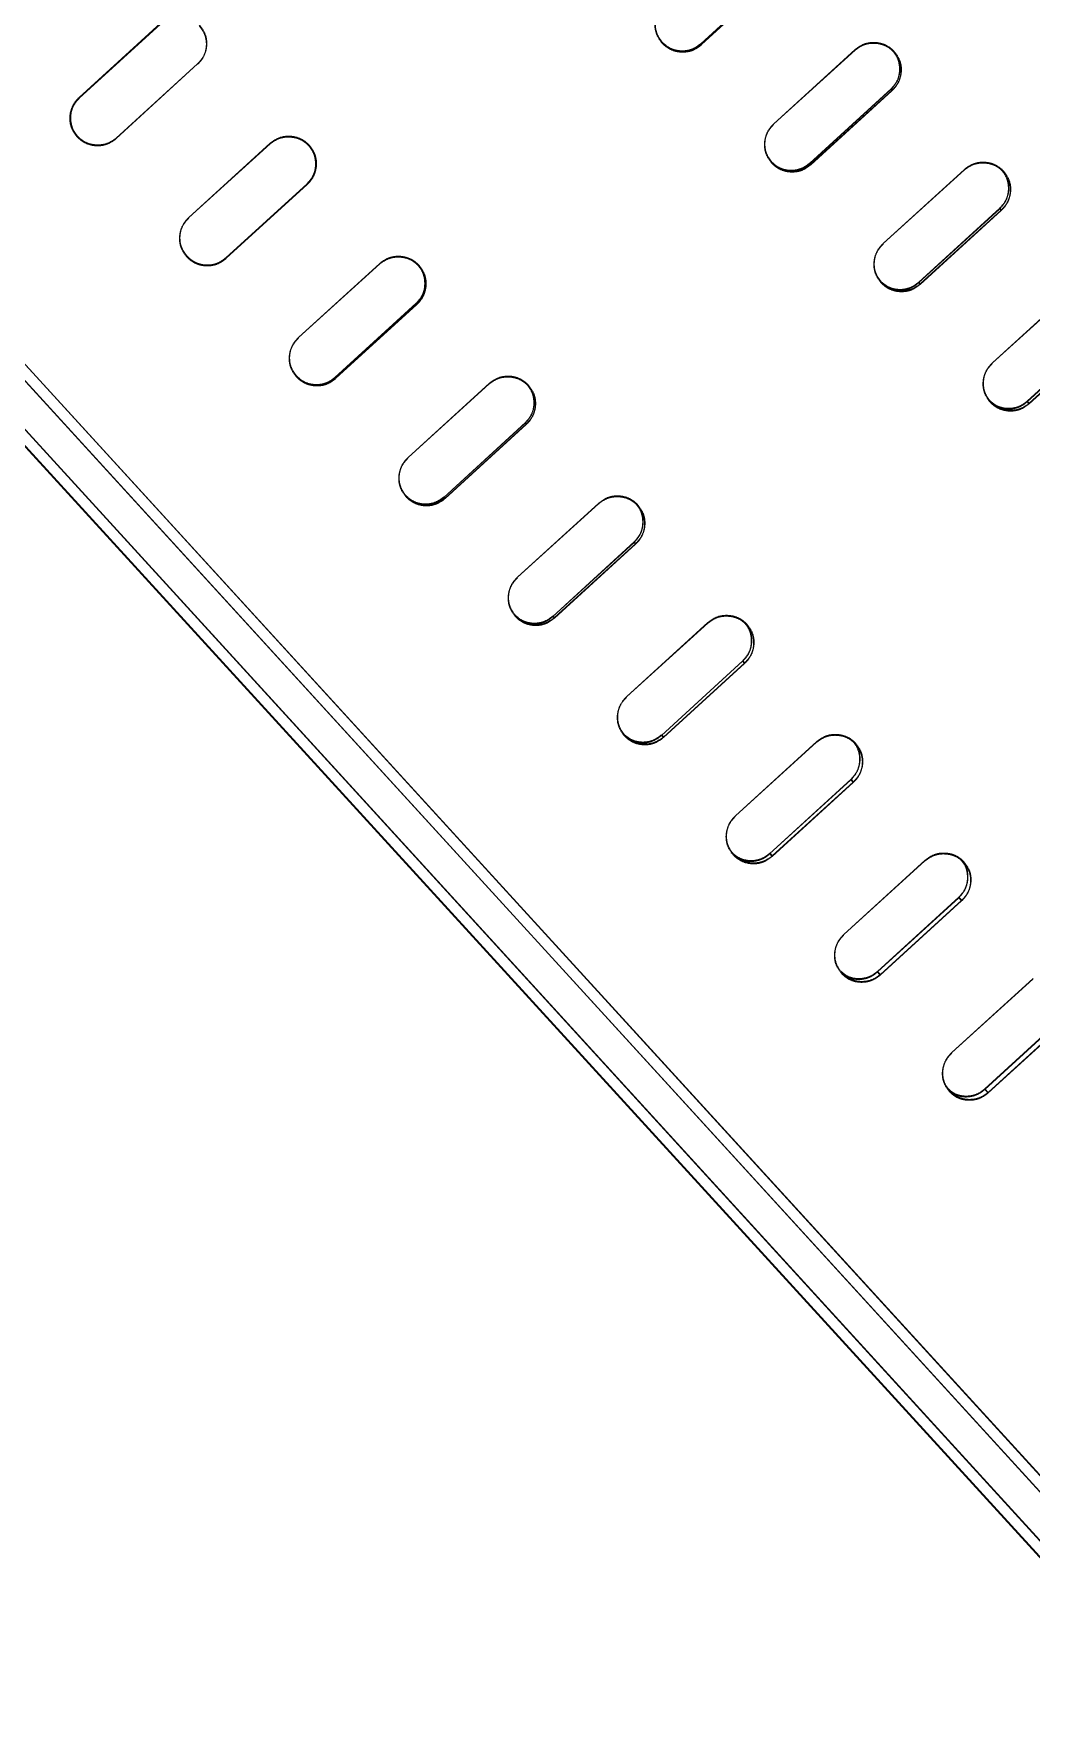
# Model space of a CAD drawing. Header units: millimetres. Extents: x -71377 to 516042, y -145869 to 441446.
# Drawn here: x 215495.6 to 215676.8, y 145352.6 to 145660.7 of the extents above; entities that cross this region are included whole.
import ezdxf

# ---------------------------------------------------------------- set-up
doc = ezdxf.new("R2010")
doc.units = ezdxf.units.MM
doc.header["$LTSCALE"] = 1000
doc.linetypes.add('IMPORT-DASHEDX2 _4_', pattern=[152.4, 101.6, -50.8])
for name, color, linetype, lineweight in [('05', 5, 'IMPORT-DASHEDX2 _4_', 5), ('06', 6, 'Continuous', 5), ('조경라인_dwg', 8, 'Continuous', 5)]:
    doc.layers.add(name, color=color, linetype=linetype, lineweight=lineweight)

# ---------------------------------------------------------------- blocks, each defined once
blk = doc.blocks.new('조경라인_dwg-6847807-지반층 배치도')
at = {"layer": '05', "flags": 128}
for points in [[(215289.73, 145809.32), (215802.75, 145247.46), (215802.89, 145247.36), (215803.08, 145247.32), (215803.31, 145247.34), (215803.58, 145247.41), (215803.88, 145247.54), (215804.19, 145247.71), (215804.5, 145247.93), (215804.8, 145248.18), (215290.9, 145811.15), (215804.83, 145248.29), (215804.53, 145248.04), (215804.22, 145247.82), (215803.91, 145247.65), (215803.62, 145247.52), (215803.35, 145247.45), (215803.11, 145247.43), (215802.92, 145247.48), (215802.78, 145247.57), (215289.76, 145809.44)], [(215308.41, 145800.87), (215796.98, 145265.64), (215797.26, 145265.91), (215797.51, 145266.2), (215797.71, 145266.49), (215797.87, 145266.77), (215797.97, 145267.03), (215798.01, 145267.25), (215797.99, 145267.45), (215797.91, 145267.59), (215310.2, 145801.88), (215797.94, 145267.7), (215798.02, 145267.56), (215798.04, 145267.37), (215798, 145267.14), (215797.9, 145266.88), (215797.74, 145266.6), (215797.54, 145266.31), (215797.29, 145266.02), (215797.02, 145265.75), (215308.38, 145800.76)], [(215616.86, 145658.82), (215631.6, 145672.19), (215631.48, 145672.33), (215616.71, 145658.84)], [(215616.83, 145658.71), (215616.74, 145658.95), (215631.51, 145672.44), (215631.63, 145672.3), (215616.86, 145658.82)], [(215518.56, 145662.51), (215503.79, 145649.03), (215503.76, 145649.07), (215518.59, 145662.63), (215503.83, 145649.14), (215503.79, 145649.18), (215518.56, 145662.66)], [(215644.78, 145657.76), (215630.04, 145644.39), (215644.81, 145657.87)], [(215510.5, 145641.68), (215525.3, 145655.28), (215510.53, 145641.79)], [(215636.53, 145637.13), (215651.3, 145650.62), (215651.5, 145650.39), (215636.73, 145636.91), (215636.56, 145637.24), (215651.33, 145650.73), (215651.53, 145650.51), (215636.77, 145637.02), (215636.56, 145637.24)], [(215538.47, 145640.72), (215523.73, 145627.34), (215538.5, 145640.83)], [(215530.47, 145619.96), (215545.21, 145633.33), (215545.16, 145633.38), (215530.39, 145619.9)], [(215530.44, 145619.85), (215530.43, 145620.01), (215545.2, 145633.49), (215545.24, 145633.44), (215530.47, 145619.96)], [(215664.66, 145635.99), (215649.92, 145622.61), (215664.69, 145636.1)], [(215656.32, 145615.46), (215671.09, 145628.94), (215671.37, 145628.64), (215656.6, 145615.15), (215656.35, 145615.57), (215671.12, 145629.06), (215671.4, 145628.75), (215656.63, 145615.26), (215656.35, 145615.57)], [(215558.4, 145618.89), (215543.66, 145605.51), (215558.43, 145619)], [(215550.4, 145598.13), (215565.14, 145611.51), (215565.01, 145611.64), (215550.24, 145598.16)], [(215550.37, 145598.02), (215550.27, 145598.27), (215565.04, 145611.75), (215565.17, 145611.62), (215550.4, 145598.13)], [(215684.49, 145614.26), (215669.75, 145600.89), (215684.52, 145614.38)], [(215676.06, 145593.84), (215690.82, 145607.33), (215691.19, 145606.93), (215676.42, 145593.45), (215676.09, 145593.95), (215690.86, 145607.44), (215691.22, 145607.04), (215676.45, 145593.56), (215676.09, 145593.95)], [(215578.31, 145597.08), (215563.57, 145583.7), (215578.34, 145597.19)], [(215598.19, 145575.3), (215583.46, 145561.93), (215598.23, 145575.41)], [(215618.03, 145553.58), (215603.29, 145540.21), (215618.06, 145553.69)], [(215637.8, 145531.92), (215623.07, 145518.55), (215637.83, 145532.03)], [(215657.5, 145510.34), (215642.77, 145496.97), (215657.54, 145510.46)], [(215648.86, 145490.15), (215663.63, 145503.64), (215664.15, 145503.07), (215649.38, 145489.58), (215648.89, 145490.26), (215663.66, 145503.75), (215664.18, 145503.18), (215649.41, 145489.69), (215648.89, 145490.26)], [(215677.12, 145488.86), (215662.38, 145475.49), (215677.15, 145488.97)], [(215668.36, 145468.79), (215683.13, 145482.28), (215683.73, 145481.62), (215668.96, 145468.14), (215668.4, 145468.9), (215683.17, 145482.39), (215683.76, 145481.73), (215668.99, 145468.25), (215668.4, 145468.9)]]:
    blk.add_lwpolyline(points, dxfattribs=at)
for points in [[(215570.27, 145576.22), (215570.1, 145576.56), (215570.3, 145576.33), (215585.07, 145589.82), (215584.87, 145590.04), (215570.07, 145576.45), (215584.84, 145589.93), (215585.04, 145589.71)], [(215590.14, 145554.46), (215589.89, 145554.89), (215590.17, 145554.58), (215604.94, 145568.06), (215604.66, 145568.37), (215589.86, 145554.77), (215604.62, 145568.26), (215604.91, 145567.95)], [(215609.95, 145532.76), (215609.62, 145533.27), (215609.99, 145532.87), (215624.75, 145546.36), (215624.39, 145546.75), (215609.59, 145533.16), (215624.36, 145546.64), (215624.72, 145546.25)], [(215629.71, 145511.13), (215629.3, 145511.72), (215629.74, 145511.24), (215644.51, 145524.73), (215644.07, 145525.21), (215629.26, 145511.61), (215644.03, 145525.1), (215644.47, 145524.62)]]:
    blk.add_lwpolyline(points, close=True, dxfattribs=at)
at = {"layer": '05'}
for points, knots in [([(215609.77, 145659.02), (215609.43, 145659.48), (215608.76, 145660.38), (215608.38, 145662.07), (215608.56, 145663.76), (215609.19, 145665.15), (215609.84, 145665.82), (215610.09, 145666.09)], [0, 0, 0, 0, 0.214692, 0.429384, 0.644077, 0.858772, 1, 1, 1, 1]), ([(215609.8, 145659.14), (215609.46, 145659.59), (215608.79, 145660.49), (215608.41, 145662.18), (215608.59, 145663.87), (215609.22, 145665.26), (215609.87, 145665.93), (215610.12, 145666.2)], [0, 0, 0, 0, 0.214692, 0.429384, 0.644077, 0.858772, 1, 1, 1, 1]), ([(215525.59, 145662.23), (215525.93, 145661.78), (215526.61, 145660.87), (215526.98, 145659.19), (215526.81, 145657.5), (215526.17, 145656.11), (215525.53, 145655.43), (215525.27, 145655.17)], [0, 0, 0, 0, 0.214691, 0.429382, 0.644075, 0.858772, 1, 1, 1, 1]), ([(215525.62, 145662.34), (215525.96, 145661.89), (215526.64, 145660.99), (215527.01, 145659.3), (215526.84, 145657.61), (215526.2, 145656.22), (215525.56, 145655.55), (215525.3, 145655.28)], [0, 0, 0, 0, 0.214691, 0.429382, 0.644075, 0.858772, 1, 1, 1, 1]), ([(215609.64, 145659.16), (215610.06, 145658.78), (215610.9, 145658.03), (215612.55, 145657.5), (215614.25, 145657.52), (215615.69, 145658.03), (215616.42, 145658.61), (215616.71, 145658.84)], [0, 0, 0, 0, 0.214691, 0.429384, 0.644077, 0.858772, 1, 1, 1, 1]), ([(215609.68, 145659.27), (215610.1, 145658.89), (215610.94, 145658.14), (215612.58, 145657.62), (215614.28, 145657.64), (215615.72, 145658.14), (215616.45, 145658.72), (215616.74, 145658.95)], [0, 0, 0, 0, 0.214691, 0.429384, 0.644077, 0.858772, 1, 1, 1, 1]), ([(215616.83, 145658.71), (215616.38, 145658.37), (215615.47, 145657.69), (215613.79, 145657.32), (215612.1, 145657.49), (215610.71, 145658.12), (215610.04, 145658.77), (215609.77, 145659.02)], [0, 0, 0, 0, 0.214691, 0.429386, 0.644079, 0.858774, 1, 1, 1, 1]), ([(215616.86, 145658.82), (215616.41, 145658.48), (215615.5, 145657.8), (215613.82, 145657.43), (215612.13, 145657.6), (215610.74, 145658.24), (215610.07, 145658.88), (215609.8, 145659.14)], [0, 0, 0, 0, 0.214691, 0.429386, 0.644079, 0.858774, 1, 1, 1, 1]), ([(215644.78, 145657.76), (215645.23, 145658.1), (215646.13, 145658.78), (215647.82, 145659.15), (215649.51, 145658.98), (215650.9, 145658.35), (215651.57, 145657.7), (215651.83, 145657.45)], [0, 0, 0, 0, 0.214695, 0.429386, 0.64408, 0.858774, 1, 1, 1, 1]), ([(215644.81, 145657.87), (215645.26, 145658.21), (215646.16, 145658.89), (215647.85, 145659.26), (215649.54, 145659.09), (215650.93, 145658.46), (215651.6, 145657.82), (215651.86, 145657.56)], [0, 0, 0, 0, 0.214695, 0.429386, 0.64408, 0.858774, 1, 1, 1, 1]), ([(215651.33, 145650.73), (215651.71, 145651.15), (215652.47, 145651.99), (215652.99, 145653.63), (215652.97, 145655.33), (215652.47, 145656.77), (215651.89, 145657.49), (215651.66, 145657.78)], [0, 0, 0, 0, 0.214694, 0.429386, 0.64408, 0.858772, 1, 1, 1, 1]), ([(215651.3, 145650.62), (215651.68, 145651.04), (215652.43, 145651.88), (215652.96, 145653.52), (215652.94, 145655.22), (215652.44, 145656.66), (215651.86, 145657.38), (215651.63, 145657.67)], [0, 0, 0, 0, 0.214694, 0.429386, 0.64408, 0.858772, 1, 1, 1, 1]), ([(215651.83, 145657.45), (215652.17, 145657), (215652.84, 145656.09), (215653.22, 145654.41), (215653.04, 145652.72), (215652.4, 145651.33), (215651.76, 145650.66), (215651.5, 145650.39)], [0, 0, 0, 0, 0.214691, 0.429385, 0.644077, 0.858772, 1, 1, 1, 1]), ([(215651.86, 145657.56), (215652.2, 145657.11), (215652.88, 145656.21), (215653.25, 145654.52), (215653.07, 145652.83), (215652.44, 145651.44), (215651.79, 145650.77), (215651.53, 145650.51)], [0, 0, 0, 0, 0.214691, 0.429385, 0.644077, 0.858772, 1, 1, 1, 1]), ([(215503.44, 145642), (215503.1, 145642.46), (215502.42, 145643.36), (215502.05, 145645.05), (215502.22, 145646.74), (215502.86, 145648.13), (215503.5, 145648.8), (215503.76, 145649.07)], [0, 0, 0, 0, 0.214693, 0.429387, 0.644079, 0.858771, 1, 1, 1, 1]), ([(215503.47, 145642.12), (215503.13, 145642.57), (215502.45, 145643.47), (215502.08, 145645.16), (215502.26, 145646.85), (215502.89, 145648.24), (215503.53, 145648.91), (215503.79, 145649.18)], [0, 0, 0, 0, 0.214693, 0.429387, 0.644079, 0.858771, 1, 1, 1, 1]), ([(215503.79, 145649.03), (215503.42, 145648.61), (215502.66, 145647.77), (215502.13, 145646.12), (215502.16, 145644.42), (215502.66, 145642.98), (215503.24, 145642.25), (215503.47, 145641.97)], [0, 0, 0, 0, 0.214695, 0.429386, 0.644077, 0.858773, 1, 1, 1, 1]), ([(215503.83, 145649.14), (215503.45, 145648.72), (215502.69, 145647.88), (215502.17, 145646.23), (215502.19, 145644.53), (215502.69, 145643.09), (215503.27, 145642.37), (215503.5, 145642.08)], [0, 0, 0, 0, 0.214695, 0.429386, 0.644077, 0.858773, 1, 1, 1, 1]), ([(215629.68, 145637.22), (215629.34, 145637.67), (215628.67, 145638.57), (215628.29, 145640.26), (215628.47, 145641.95), (215629.11, 145643.34), (215629.75, 145644.01), (215630.01, 145644.28)], [0, 0, 0, 0, 0.214693, 0.429385, 0.644077, 0.858772, 1, 1, 1, 1]), ([(215629.71, 145637.33), (215629.37, 145637.78), (215628.7, 145638.69), (215628.33, 145640.37), (215628.5, 145642.06), (215629.14, 145643.45), (215629.78, 145644.12), (215630.04, 145644.39)], [0, 0, 0, 0, 0.214693, 0.429385, 0.644077, 0.858772, 1, 1, 1, 1]), ([(215510.5, 145641.68), (215510.05, 145641.34), (215509.14, 145640.67), (215507.46, 145640.29), (215505.77, 145640.47), (215504.38, 145641.1), (215503.7, 145641.75), (215503.44, 145642)], [0, 0, 0, 0, 0.214695, 0.429386, 0.644078, 0.858775, 1, 1, 1, 1]), ([(215510.53, 145641.79), (215510.08, 145641.46), (215509.18, 145640.78), (215507.49, 145640.41), (215505.8, 145640.58), (215504.41, 145641.21), (215503.74, 145641.86), (215503.47, 145642.12)], [0, 0, 0, 0, 0.214695, 0.429386, 0.644078, 0.858775, 1, 1, 1, 1]), ([(215538.47, 145640.72), (215538.92, 145641.05), (215539.82, 145641.73), (215541.51, 145642.1), (215543.2, 145641.93), (215544.59, 145641.3), (215545.26, 145640.65), (215545.53, 145640.4)], [0, 0, 0, 0, 0.214696, 0.429386, 0.64408, 0.858773, 1, 1, 1, 1]), ([(215538.5, 145640.83), (215538.95, 145641.17), (215539.86, 145641.84), (215541.54, 145642.22), (215543.23, 145642.04), (215544.62, 145641.41), (215545.3, 145640.76), (215545.56, 145640.51)], [0, 0, 0, 0, 0.214696, 0.429386, 0.64408, 0.858773, 1, 1, 1, 1]), ([(215545.16, 145633.38), (215545.54, 145633.8), (215546.3, 145634.64), (215546.82, 145636.29), (215546.8, 145637.99), (215546.3, 145639.43), (215545.72, 145640.16), (215545.49, 145640.44)], [0, 0, 0, 0, 0.214695, 0.429388, 0.64408, 0.858775, 1, 1, 1, 1]), ([(215545.2, 145633.49), (215545.57, 145633.91), (215546.33, 145634.75), (215546.85, 145636.4), (215546.83, 145638.1), (215546.33, 145639.54), (215545.75, 145640.27), (215545.52, 145640.56)], [0, 0, 0, 0, 0.214695, 0.429388, 0.64408, 0.858775, 1, 1, 1, 1]), ([(215545.53, 145640.4), (215545.87, 145639.94), (215546.54, 145639.04), (215546.92, 145637.35), (215546.74, 145635.66), (215546.11, 145634.27), (215545.46, 145633.6), (215545.21, 145633.33)], [0, 0, 0, 0, 0.214692, 0.429382, 0.644075, 0.858772, 1, 1, 1, 1]), ([(215545.56, 145640.51), (215545.9, 145640.06), (215546.58, 145639.15), (215546.95, 145637.46), (215546.77, 145635.77), (215546.14, 145634.38), (215545.5, 145633.71), (215545.24, 145633.44)], [0, 0, 0, 0, 0.214692, 0.429382, 0.644075, 0.858772, 1, 1, 1, 1]), ([(215629.47, 145637.44), (215629.89, 145637.07), (215630.73, 145636.31), (215632.38, 145635.79), (215634.07, 145635.81), (215635.51, 145636.32), (215636.24, 145636.9), (215636.53, 145637.13)], [0, 0, 0, 0, 0.214692, 0.429384, 0.644077, 0.858772, 1, 1, 1, 1]), ([(215629.51, 145637.55), (215629.93, 145637.18), (215630.76, 145636.42), (215632.41, 145635.9), (215634.11, 145635.92), (215635.55, 145636.43), (215636.27, 145637.01), (215636.56, 145637.24)], [0, 0, 0, 0, 0.214692, 0.429384, 0.644077, 0.858772, 1, 1, 1, 1]), ([(215636.73, 145636.91), (215636.28, 145636.57), (215635.38, 145635.89), (215633.69, 145635.52), (215632, 145635.69), (215630.61, 145636.32), (215629.94, 145636.96), (215629.68, 145637.22)], [0, 0, 0, 0, 0.214692, 0.429386, 0.644078, 0.858774, 1, 1, 1, 1]), ([(215636.77, 145637.02), (215636.31, 145636.68), (215635.41, 145636), (215633.72, 145635.63), (215632.03, 145635.8), (215630.65, 145636.43), (215629.98, 145637.08), (215629.71, 145637.33)], [0, 0, 0, 0, 0.214692, 0.429386, 0.644078, 0.858774, 1, 1, 1, 1]), ([(215664.66, 145635.99), (215665.11, 145636.33), (215666.01, 145637), (215667.7, 145637.38), (215669.39, 145637.21), (215670.77, 145636.58), (215671.44, 145635.94), (215671.71, 145635.68)], [0, 0, 0, 0, 0.214695, 0.429385, 0.64408, 0.858773, 1, 1, 1, 1]), ([(215664.69, 145636.1), (215665.14, 145636.44), (215666.04, 145637.11), (215667.73, 145637.49), (215669.42, 145637.32), (215670.8, 145636.69), (215671.47, 145636.05), (215671.74, 145635.79)], [0, 0, 0, 0, 0.214695, 0.429385, 0.64408, 0.858773, 1, 1, 1, 1]), ([(215671.09, 145628.94), (215671.47, 145629.36), (215672.22, 145630.2), (215672.75, 145631.85), (215672.73, 145633.54), (215672.23, 145634.98), (215671.65, 145635.7), (215671.42, 145635.99)], [0, 0, 0, 0, 0.214695, 0.429386, 0.64408, 0.858773, 1, 1, 1, 1]), ([(215671.12, 145629.06), (215671.5, 145629.48), (215672.25, 145630.32), (215672.78, 145631.96), (215672.76, 145633.65), (215672.26, 145635.09), (215671.69, 145635.82), (215671.46, 145636.1)], [0, 0, 0, 0, 0.214695, 0.429386, 0.64408, 0.858773, 1, 1, 1, 1]), ([(215671.71, 145635.68), (215672.04, 145635.23), (215672.72, 145634.33), (215673.08, 145632.65), (215672.91, 145630.96), (215672.27, 145629.57), (215671.63, 145628.9), (215671.37, 145628.64)], [0, 0, 0, 0, 0.214693, 0.429384, 0.644077, 0.858772, 1, 1, 1, 1]), ([(215671.74, 145635.79), (215672.07, 145635.34), (215672.75, 145634.44), (215673.12, 145632.76), (215672.94, 145631.07), (215672.3, 145629.68), (215671.66, 145629.01), (215671.4, 145628.75)], [0, 0, 0, 0, 0.214693, 0.429384, 0.644077, 0.858772, 1, 1, 1, 1]), ([(215523.38, 145620.17), (215523.04, 145620.62), (215522.36, 145621.52), (215521.99, 145623.21), (215522.16, 145624.9), (215522.8, 145626.29), (215523.44, 145626.96), (215523.7, 145627.23)], [0, 0, 0, 0, 0.214694, 0.429385, 0.644081, 0.858771, 1, 1, 1, 1]), ([(215523.41, 145620.28), (215523.07, 145620.73), (215522.39, 145621.64), (215522.02, 145623.32), (215522.19, 145625.01), (215522.83, 145626.4), (215523.47, 145627.08), (215523.73, 145627.34)], [0, 0, 0, 0, 0.214694, 0.429385, 0.644081, 0.858771, 1, 1, 1, 1]), ([(215649.55, 145615.45), (215649.22, 145615.9), (215648.54, 145616.81), (215648.17, 145618.49), (215648.35, 145620.18), (215648.99, 145621.56), (215649.63, 145622.24), (215649.89, 145622.5)], [0, 0, 0, 0, 0.214692, 0.429384, 0.644077, 0.858772, 1, 1, 1, 1]), ([(215649.58, 145615.57), (215649.25, 145616.02), (215648.57, 145616.92), (215648.2, 145618.6), (215648.38, 145620.29), (215649.02, 145621.68), (215649.66, 145622.35), (215649.92, 145622.61)], [0, 0, 0, 0, 0.214692, 0.429384, 0.644077, 0.858772, 1, 1, 1, 1]), ([(215523.33, 145620.22), (215523.75, 145619.84), (215524.59, 145619.08), (215526.24, 145618.56), (215527.94, 145618.58), (215529.38, 145619.08), (215530.11, 145619.66), (215530.39, 145619.9)], [0, 0, 0, 0, 0.214695, 0.429386, 0.64408, 0.858771, 1, 1, 1, 1]), ([(215523.36, 145620.33), (215523.78, 145619.95), (215524.62, 145619.19), (215526.27, 145618.67), (215527.97, 145618.69), (215529.41, 145619.2), (215530.14, 145619.78), (215530.43, 145620.01)], [0, 0, 0, 0, 0.214695, 0.429386, 0.64408, 0.858771, 1, 1, 1, 1]), ([(215530.44, 145619.85), (215529.99, 145619.51), (215529.08, 145618.83), (215527.39, 145618.46), (215525.7, 145618.63), (215524.31, 145619.27), (215523.64, 145619.91), (215523.38, 145620.17)], [0, 0, 0, 0, 0.214695, 0.429386, 0.644077, 0.858771, 1, 1, 1, 1]), ([(215530.47, 145619.96), (215530.02, 145619.62), (215529.11, 145618.94), (215527.43, 145618.57), (215525.74, 145618.74), (215524.35, 145619.38), (215523.67, 145620.02), (215523.41, 145620.28)], [0, 0, 0, 0, 0.214695, 0.429386, 0.644077, 0.858771, 1, 1, 1, 1]), ([(215558.4, 145618.89), (215558.85, 145619.22), (215559.76, 145619.9), (215561.44, 145620.27), (215563.13, 145620.1), (215564.52, 145619.47), (215565.19, 145618.82), (215565.46, 145618.57)], [0, 0, 0, 0, 0.214695, 0.429386, 0.644079, 0.858774, 1, 1, 1, 1]), ([(215558.43, 145619), (215558.88, 145619.34), (215559.79, 145620.01), (215561.47, 145620.39), (215563.16, 145620.21), (215564.55, 145619.58), (215565.23, 145618.94), (215565.49, 145618.68)], [0, 0, 0, 0, 0.214695, 0.429386, 0.644079, 0.858774, 1, 1, 1, 1]), ([(215565.01, 145611.64), (215565.39, 145612.06), (215566.15, 145612.9), (215566.67, 145614.55), (215566.65, 145616.25), (215566.15, 145617.69), (215565.57, 145618.42), (215565.34, 145618.7)], [0, 0, 0, 0, 0.214695, 0.429387, 0.644079, 0.858774, 1, 1, 1, 1]), ([(215565.04, 145611.75), (215565.42, 145612.17), (215566.18, 145613.01), (215566.7, 145614.66), (215566.68, 145616.36), (215566.18, 145617.8), (215565.6, 145618.53), (215565.37, 145618.82)], [0, 0, 0, 0, 0.214695, 0.429387, 0.644079, 0.858774, 1, 1, 1, 1]), ([(215565.46, 145618.57), (215565.8, 145618.12), (215566.47, 145617.21), (215566.85, 145615.53), (215566.67, 145613.84), (215566.04, 145612.45), (215565.39, 145611.77), (215565.14, 145611.51)], [0, 0, 0, 0, 0.21469, 0.429382, 0.644074, 0.858772, 1, 1, 1, 1]), ([(215565.49, 145618.68), (215565.83, 145618.23), (215566.51, 145617.32), (215566.88, 145615.64), (215566.7, 145613.95), (215566.07, 145612.56), (215565.42, 145611.89), (215565.17, 145611.62)], [0, 0, 0, 0, 0.21469, 0.429382, 0.644074, 0.858772, 1, 1, 1, 1]), ([(215649.27, 145615.76), (215649.69, 145615.39), (215650.52, 145614.63), (215652.17, 145614.11), (215653.86, 145614.14), (215655.3, 145614.65), (215656.03, 145615.23), (215656.32, 145615.46)], [0, 0, 0, 0, 0.214692, 0.429384, 0.644077, 0.858772, 1, 1, 1, 1]), ([(215649.3, 145615.87), (215649.72, 145615.5), (215650.56, 145614.75), (215652.2, 145614.23), (215653.89, 145614.25), (215655.33, 145614.76), (215656.06, 145615.34), (215656.35, 145615.57)], [0, 0, 0, 0, 0.214692, 0.429384, 0.644077, 0.858772, 1, 1, 1, 1]), ([(215656.6, 145615.15), (215656.15, 145614.81), (215655.24, 145614.13), (215653.56, 145613.76), (215651.87, 145613.93), (215650.49, 145614.56), (215649.82, 145615.2), (215649.55, 145615.45)], [0, 0, 0, 0, 0.214691, 0.429387, 0.644078, 0.858774, 1, 1, 1, 1]), ([(215656.63, 145615.26), (215656.18, 145614.92), (215655.28, 145614.25), (215653.59, 145613.87), (215651.9, 145614.04), (215650.52, 145614.67), (215649.85, 145615.31), (215649.58, 145615.57)], [0, 0, 0, 0, 0.214691, 0.429387, 0.644078, 0.858774, 1, 1, 1, 1]), ([(215543.31, 145598.34), (215542.97, 145598.79), (215542.29, 145599.7), (215541.92, 145601.38), (215542.09, 145603.07), (215542.73, 145604.46), (215543.37, 145605.13), (215543.63, 145605.4)], [0, 0, 0, 0, 0.214693, 0.429386, 0.64408, 0.858771, 1, 1, 1, 1]), ([(215543.34, 145598.45), (215543, 145598.9), (215542.32, 145599.81), (215541.95, 145601.49), (215542.13, 145603.18), (215542.76, 145604.57), (215543.41, 145605.25), (215543.66, 145605.51)], [0, 0, 0, 0, 0.214693, 0.429386, 0.64408, 0.858771, 1, 1, 1, 1]), ([(215669.38, 145593.74), (215669.04, 145594.19), (215668.37, 145595.09), (215668, 145596.77), (215668.18, 145598.45), (215668.82, 145599.84), (215669.47, 145600.51), (215669.72, 145600.78)], [0, 0, 0, 0, 0.214691, 0.429383, 0.644077, 0.858772, 1, 1, 1, 1]), ([(215669.41, 145593.85), (215669.07, 145594.3), (215668.4, 145595.2), (215668.04, 145596.88), (215668.22, 145598.57), (215668.85, 145599.95), (215669.5, 145600.62), (215669.75, 145600.89)], [0, 0, 0, 0, 0.214691, 0.429383, 0.644077, 0.858772, 1, 1, 1, 1]), ([(215543.18, 145598.48), (215543.6, 145598.1), (215544.44, 145597.34), (215546.09, 145596.82), (215547.79, 145596.84), (215549.23, 145597.35), (215549.95, 145597.93), (215550.24, 145598.16)], [0, 0, 0, 0, 0.214692, 0.429386, 0.644079, 0.858771, 1, 1, 1, 1]), ([(215543.21, 145598.59), (215543.63, 145598.21), (215544.47, 145597.45), (215546.12, 145596.93), (215547.82, 145596.95), (215549.26, 145597.46), (215549.99, 145598.04), (215550.27, 145598.27)], [0, 0, 0, 0, 0.214692, 0.429386, 0.644079, 0.858771, 1, 1, 1, 1]), ([(215550.37, 145598.02), (215549.91, 145597.68), (215549.01, 145597.01), (215547.32, 145596.63), (215545.63, 145596.81), (215544.24, 145597.44), (215543.57, 145598.08), (215543.31, 145598.34)], [0, 0, 0, 0, 0.214695, 0.429386, 0.644079, 0.858774, 1, 1, 1, 1]), ([(215550.4, 145598.13), (215549.95, 145597.8), (215549.04, 145597.12), (215547.35, 145596.74), (215545.66, 145596.92), (215544.27, 145597.55), (215543.6, 145598.2), (215543.34, 145598.45)], [0, 0, 0, 0, 0.214695, 0.429386, 0.644079, 0.858774, 1, 1, 1, 1]), ([(215578.31, 145597.08), (215578.76, 145597.41), (215579.67, 145598.09), (215581.36, 145598.47), (215583.04, 145598.29), (215584.43, 145597.66), (215585.1, 145597.02), (215585.37, 145596.76)], [0, 0, 0, 0, 0.214695, 0.429386, 0.644078, 0.858774, 1, 1, 1, 1]), ([(215578.34, 145597.19), (215578.8, 145597.53), (215579.7, 145598.2), (215581.39, 145598.58), (215583.08, 145598.41), (215584.46, 145597.77), (215585.13, 145597.13), (215585.4, 145596.88)], [0, 0, 0, 0, 0.214695, 0.429386, 0.644078, 0.858774, 1, 1, 1, 1]), ([(215584.84, 145589.93), (215585.21, 145590.35), (215585.97, 145591.19), (215586.5, 145592.84), (215586.48, 145594.53), (215585.98, 145595.97), (215585.4, 145596.7), (215585.17, 145596.99)], [0, 0, 0, 0, 0.214695, 0.429387, 0.644078, 0.858772, 1, 1, 1, 1]), ([(215584.87, 145590.04), (215585.25, 145590.46), (215586, 145591.3), (215586.53, 145592.95), (215586.51, 145594.64), (215586.01, 145596.08), (215585.43, 145596.81), (215585.2, 145597.1)], [0, 0, 0, 0, 0.214695, 0.429387, 0.644078, 0.858772, 1, 1, 1, 1]), ([(215585.37, 145596.76), (215585.71, 145596.31), (215586.38, 145595.41), (215586.75, 145593.72), (215586.58, 145592.04), (215585.94, 145590.65), (215585.3, 145589.97), (215585.04, 145589.71)], [0, 0, 0, 0, 0.21469, 0.429383, 0.644074, 0.858772, 1, 1, 1, 1]), ([(215585.4, 145596.88), (215585.74, 145596.42), (215586.41, 145595.52), (215586.78, 145593.84), (215586.61, 145592.15), (215585.97, 145590.76), (215585.33, 145590.09), (215585.07, 145589.82)], [0, 0, 0, 0, 0.21469, 0.429383, 0.644074, 0.858772, 1, 1, 1, 1]), ([(215669.02, 145594.14), (215669.43, 145593.76), (215670.27, 145593.01), (215671.91, 145592.49), (215673.6, 145592.52), (215675.04, 145593.03), (215675.77, 145593.61), (215676.06, 145593.84)], [0, 0, 0, 0, 0.214692, 0.429384, 0.644077, 0.858772, 1, 1, 1, 1]), ([(215669.05, 145594.25), (215669.46, 145593.87), (215670.3, 145593.12), (215671.94, 145592.61), (215673.63, 145592.63), (215675.07, 145593.14), (215675.8, 145593.72), (215676.09, 145593.95)], [0, 0, 0, 0, 0.214692, 0.429384, 0.644077, 0.858772, 1, 1, 1, 1]), ([(215676.42, 145593.45), (215675.96, 145593.11), (215675.06, 145592.43), (215673.38, 145592.05), (215671.69, 145592.22), (215670.31, 145592.85), (215669.64, 145593.49), (215669.38, 145593.74)], [0, 0, 0, 0, 0.214692, 0.429386, 0.644077, 0.858773, 1, 1, 1, 1]), ([(215676.45, 145593.56), (215676, 145593.22), (215675.09, 145592.54), (215673.41, 145592.16), (215671.72, 145592.33), (215670.34, 145592.96), (215669.67, 145593.6), (215669.41, 145593.85)], [0, 0, 0, 0, 0.214692, 0.429386, 0.644077, 0.858773, 1, 1, 1, 1]), ([(215563.21, 145576.53), (215562.88, 145576.99), (215562.2, 145577.89), (215561.83, 145579.57), (215562.01, 145581.26), (215562.64, 145582.65), (215563.29, 145583.32), (215563.54, 145583.59)], [0, 0, 0, 0, 0.214694, 0.429387, 0.64408, 0.858771, 1, 1, 1, 1]), ([(215563.25, 145576.65), (215562.91, 145577.1), (215562.23, 145578), (215561.86, 145579.69), (215562.04, 145581.38), (215562.67, 145582.76), (215563.32, 145583.44), (215563.57, 145583.7)], [0, 0, 0, 0, 0.214694, 0.429387, 0.64408, 0.858771, 1, 1, 1, 1]), ([(215563.01, 145576.76), (215563.43, 145576.38), (215564.27, 145575.63), (215565.91, 145575.1), (215567.61, 145575.13), (215569.05, 145575.63), (215569.78, 145576.21), (215570.07, 145576.45)], [0, 0, 0, 0, 0.214694, 0.429386, 0.64408, 0.858772, 1, 1, 1, 1]), ([(215563.04, 145576.87), (215563.46, 145576.49), (215564.3, 145575.74), (215565.94, 145575.22), (215567.64, 145575.24), (215569.08, 145575.75), (215569.81, 145576.33), (215570.1, 145576.56)], [0, 0, 0, 0, 0.214694, 0.429386, 0.64408, 0.858772, 1, 1, 1, 1]), ([(215570.27, 145576.22), (215569.82, 145575.88), (215568.91, 145575.21), (215567.23, 145574.83), (215565.54, 145575), (215564.15, 145575.64), (215563.48, 145576.28), (215563.21, 145576.53)], [0, 0, 0, 0, 0.214695, 0.429387, 0.644078, 0.858774, 1, 1, 1, 1]), ([(215570.3, 145576.33), (215569.85, 145576), (215568.95, 145575.32), (215567.26, 145574.94), (215565.57, 145575.12), (215564.18, 145575.75), (215563.51, 145576.39), (215563.25, 145576.65)], [0, 0, 0, 0, 0.214695, 0.429387, 0.644078, 0.858774, 1, 1, 1, 1]), ([(215598.19, 145575.3), (215598.65, 145575.64), (215599.55, 145576.32), (215601.24, 145576.69), (215602.92, 145576.52), (215604.31, 145575.89), (215604.98, 145575.25), (215605.24, 145575)], [0, 0, 0, 0, 0.214695, 0.429386, 0.644078, 0.858773, 1, 1, 1, 1]), ([(215598.23, 145575.41), (215598.68, 145575.75), (215599.58, 145576.43), (215601.27, 145576.81), (215602.95, 145576.64), (215604.34, 145576.01), (215605.01, 145575.36), (215605.27, 145575.11)], [0, 0, 0, 0, 0.214695, 0.429386, 0.644078, 0.858773, 1, 1, 1, 1]), ([(215604.62, 145568.26), (215605, 145568.68), (215605.76, 145569.52), (215606.29, 145571.16), (215606.27, 145572.86), (215605.77, 145574.29), (215605.19, 145575.02), (215604.96, 145575.31)], [0, 0, 0, 0, 0.214696, 0.429387, 0.644078, 0.858774, 1, 1, 1, 1]), ([(215604.66, 145568.37), (215605.03, 145568.79), (215605.79, 145569.63), (215606.32, 145571.27), (215606.3, 145572.97), (215605.8, 145574.41), (215605.22, 145575.13), (215604.99, 145575.42)], [0, 0, 0, 0, 0.214696, 0.429387, 0.644078, 0.858774, 1, 1, 1, 1]), ([(215605.24, 145575), (215605.58, 145574.55), (215606.25, 145573.65), (215606.62, 145571.96), (215606.44, 145570.28), (215605.81, 145568.89), (215605.16, 145568.22), (215604.91, 145567.95)], [0, 0, 0, 0, 0.214691, 0.429382, 0.644074, 0.858772, 1, 1, 1, 1]), ([(215605.27, 145575.11), (215605.61, 145574.66), (215606.28, 145573.76), (215606.65, 145572.07), (215606.48, 145570.39), (215605.84, 145569), (215605.19, 145568.33), (215604.94, 145568.06)], [0, 0, 0, 0, 0.214691, 0.429382, 0.644074, 0.858772, 1, 1, 1, 1]), ([(215583.09, 145554.77), (215582.75, 145555.22), (215582.08, 145556.12), (215581.71, 145557.8), (215581.89, 145559.49), (215582.52, 145560.88), (215583.17, 145561.55), (215583.42, 145561.82)], [0, 0, 0, 0, 0.214693, 0.429386, 0.64408, 0.858771, 1, 1, 1, 1]), ([(215583.12, 145554.88), (215582.78, 145555.33), (215582.11, 145556.23), (215581.74, 145557.92), (215581.92, 145559.6), (215582.55, 145560.99), (215583.2, 145561.66), (215583.46, 145561.93)], [0, 0, 0, 0, 0.214693, 0.429386, 0.64408, 0.858771, 1, 1, 1, 1]), ([(215582.81, 145555.08), (215583.22, 145554.7), (215584.06, 145553.95), (215585.7, 145553.43), (215587.4, 145553.45), (215588.84, 145553.96), (215589.57, 145554.54), (215589.86, 145554.77)], [0, 0, 0, 0, 0.214694, 0.429386, 0.644079, 0.858771, 1, 1, 1, 1]), ([(215582.84, 145555.19), (215583.26, 145554.81), (215584.09, 145554.06), (215585.74, 145553.54), (215587.43, 145553.57), (215588.87, 145554.07), (215589.6, 145554.65), (215589.89, 145554.89)], [0, 0, 0, 0, 0.214694, 0.429386, 0.644079, 0.858771, 1, 1, 1, 1]), ([(215590.14, 145554.46), (215589.69, 145554.13), (215588.78, 145553.45), (215587.1, 145553.07), (215585.41, 145553.24), (215584.02, 145553.87), (215583.35, 145554.51), (215583.09, 145554.77)], [0, 0, 0, 0, 0.214695, 0.429387, 0.644078, 0.858774, 1, 1, 1, 1]), ([(215590.17, 145554.58), (215589.72, 145554.24), (215588.81, 145553.56), (215587.13, 145553.18), (215585.44, 145553.35), (215584.05, 145553.98), (215583.39, 145554.63), (215583.12, 145554.88)], [0, 0, 0, 0, 0.214695, 0.429387, 0.644078, 0.858774, 1, 1, 1, 1]), ([(215618.03, 145553.58), (215618.48, 145553.92), (215619.38, 145554.6), (215621.07, 145554.97), (215622.75, 145554.8), (215624.14, 145554.18), (215624.8, 145553.54), (215625.07, 145553.28)], [0, 0, 0, 0, 0.214695, 0.429386, 0.644079, 0.858774, 1, 1, 1, 1]), ([(215618.06, 145553.69), (215618.51, 145554.03), (215619.42, 145554.71), (215621.1, 145555.08), (215622.78, 145554.92), (215624.17, 145554.29), (215624.84, 145553.65), (215625.1, 145553.4)], [0, 0, 0, 0, 0.214695, 0.429386, 0.644079, 0.858774, 1, 1, 1, 1]), ([(215624.36, 145546.64), (215624.74, 145547.06), (215625.5, 145547.9), (215626.03, 145549.54), (215626.01, 145551.24), (215625.51, 145552.67), (215624.94, 145553.39), (215624.71, 145553.68)], [0, 0, 0, 0, 0.214695, 0.429386, 0.644079, 0.858773, 1, 1, 1, 1]), ([(215624.39, 145546.75), (215624.77, 145547.17), (215625.53, 145548.01), (215626.06, 145549.66), (215626.04, 145551.35), (215625.54, 145552.78), (215624.97, 145553.5), (215624.74, 145553.79)], [0, 0, 0, 0, 0.214695, 0.429386, 0.644079, 0.858773, 1, 1, 1, 1]), ([(215625.07, 145553.28), (215625.4, 145552.83), (215626.08, 145551.94), (215626.44, 145550.26), (215626.26, 145548.57), (215625.62, 145547.18), (215624.98, 145546.51), (215624.72, 145546.25)], [0, 0, 0, 0, 0.21469, 0.429383, 0.644075, 0.858772, 1, 1, 1, 1]), ([(215625.1, 145553.4), (215625.44, 145552.95), (215626.11, 145552.05), (215626.47, 145550.37), (215626.29, 145548.68), (215625.66, 145547.3), (215625.01, 145546.63), (215624.75, 145546.36)], [0, 0, 0, 0, 0.21469, 0.429383, 0.644075, 0.858772, 1, 1, 1, 1]), ([(215602.91, 145533.06), (215602.58, 145533.5), (215601.91, 145534.4), (215601.54, 145536.08), (215601.72, 145537.77), (215602.36, 145539.16), (215603, 145539.83), (215603.26, 145540.09)], [0, 0, 0, 0, 0.214692, 0.429385, 0.64408, 0.858771, 1, 1, 1, 1]), ([(215602.95, 145533.17), (215602.61, 145533.62), (215601.94, 145534.52), (215601.57, 145536.2), (215601.75, 145537.88), (215602.39, 145539.27), (215603.03, 145539.94), (215603.29, 145540.21)], [0, 0, 0, 0, 0.214692, 0.429385, 0.64408, 0.858771, 1, 1, 1, 1]), ([(215602.55, 145533.45), (215602.97, 145533.08), (215603.8, 145532.33), (215605.44, 145531.81), (215607.14, 145531.84), (215608.58, 145532.35), (215609.3, 145532.93), (215609.59, 145533.16)], [0, 0, 0, 0, 0.214693, 0.429386, 0.64408, 0.858771, 1, 1, 1, 1]), ([(215602.58, 145533.56), (215603, 145533.19), (215603.84, 145532.44), (215605.48, 145531.92), (215607.17, 145531.95), (215608.61, 145532.46), (215609.34, 145533.04), (215609.62, 145533.27)], [0, 0, 0, 0, 0.214693, 0.429386, 0.64408, 0.858771, 1, 1, 1, 1]), ([(215609.95, 145532.76), (215609.5, 145532.42), (215608.6, 145531.75), (215606.91, 145531.37), (215605.23, 145531.54), (215603.85, 145532.16), (215603.18, 145532.8), (215602.91, 145533.06)], [0, 0, 0, 0, 0.214695, 0.429386, 0.644078, 0.858773, 1, 1, 1, 1]), ([(215609.99, 145532.87), (215609.53, 145532.54), (215608.63, 145531.86), (215606.95, 145531.48), (215605.26, 145531.65), (215603.88, 145532.27), (215603.21, 145532.91), (215602.95, 145533.17)], [0, 0, 0, 0, 0.214695, 0.429386, 0.644078, 0.858773, 1, 1, 1, 1]), ([(215637.8, 145531.92), (215638.26, 145532.26), (215639.16, 145532.94), (215640.84, 145533.32), (215642.52, 145533.15), (215643.9, 145532.53), (215644.57, 145531.89), (215644.83, 145531.64)], [0, 0, 0, 0, 0.214695, 0.429386, 0.644078, 0.858772, 1, 1, 1, 1]), ([(215637.83, 145532.03), (215638.29, 145532.37), (215639.19, 145533.05), (215640.87, 145533.43), (215642.55, 145533.26), (215643.94, 145532.64), (215644.6, 145532), (215644.86, 145531.75)], [0, 0, 0, 0, 0.214695, 0.429386, 0.644078, 0.858772, 1, 1, 1, 1]), ([(215644.03, 145525.1), (215644.41, 145525.52), (215645.17, 145526.36), (215645.7, 145528), (215645.69, 145529.68), (215645.19, 145531.12), (215644.62, 145531.84), (215644.39, 145532.12)], [0, 0, 0, 0, 0.214695, 0.429386, 0.644078, 0.858773, 1, 1, 1, 1]), ([(215644.07, 145525.21), (215644.44, 145525.63), (215645.2, 145526.47), (215645.73, 145528.11), (215645.72, 145529.8), (215645.23, 145531.23), (215644.65, 145531.95), (215644.42, 145532.23)], [0, 0, 0, 0, 0.214695, 0.429386, 0.644078, 0.858773, 1, 1, 1, 1]), ([(215644.83, 145531.64), (215645.17, 145531.19), (215645.83, 145530.3), (215646.2, 145528.62), (215646.01, 145526.94), (215645.38, 145525.55), (215644.73, 145524.88), (215644.47, 145524.62)], [0, 0, 0, 0, 0.214691, 0.429382, 0.644074, 0.858772, 1, 1, 1, 1]), ([(215644.86, 145531.75), (215645.2, 145531.3), (215645.87, 145530.41), (215646.23, 145528.73), (215646.05, 145527.05), (215645.41, 145525.66), (215644.76, 145524.99), (215644.51, 145524.73)], [0, 0, 0, 0, 0.214691, 0.429382, 0.644074, 0.858772, 1, 1, 1, 1]), ([(215622.68, 145511.41), (215622.34, 145511.86), (215621.68, 145512.75), (215621.31, 145514.43), (215621.49, 145516.11), (215622.13, 145517.5), (215622.78, 145518.17), (215623.03, 145518.44)], [0, 0, 0, 0, 0.214694, 0.429386, 0.64408, 0.858771, 1, 1, 1, 1]), ([(215622.71, 145511.52), (215622.38, 145511.97), (215621.71, 145512.87), (215621.34, 145514.54), (215621.53, 145516.22), (215622.16, 145517.61), (215622.81, 145518.28), (215623.07, 145518.55)], [0, 0, 0, 0, 0.214694, 0.429386, 0.64408, 0.858771, 1, 1, 1, 1]), ([(215622.24, 145511.89), (215622.65, 145511.52), (215623.49, 145510.77), (215625.12, 145510.26), (215626.81, 145510.29), (215628.25, 145510.8), (215628.98, 145511.38), (215629.26, 145511.61)], [0, 0, 0, 0, 0.214693, 0.429386, 0.64408, 0.858771, 1, 1, 1, 1]), ([(215622.27, 145512), (215622.69, 145511.63), (215623.52, 145510.88), (215625.15, 145510.37), (215626.84, 145510.4), (215628.28, 145510.91), (215629.01, 145511.49), (215629.3, 145511.72)], [0, 0, 0, 0, 0.214693, 0.429386, 0.64408, 0.858771, 1, 1, 1, 1]), ([(215629.71, 145511.13), (215629.25, 145510.79), (215628.35, 145510.11), (215626.67, 145509.73), (215624.99, 145509.9), (215623.61, 145510.52), (215622.94, 145511.16), (215622.68, 145511.41)], [0, 0, 0, 0, 0.214695, 0.429387, 0.644078, 0.858774, 1, 1, 1, 1]), ([(215629.74, 145511.24), (215629.28, 145510.9), (215628.38, 145510.23), (215626.7, 145509.84), (215625.02, 145510.01), (215623.64, 145510.63), (215622.97, 145511.27), (215622.71, 145511.52)], [0, 0, 0, 0, 0.214695, 0.429387, 0.644078, 0.858774, 1, 1, 1, 1]), ([(215657.5, 145510.34), (215657.96, 145510.68), (215658.86, 145511.36), (215660.54, 145511.74), (215662.22, 145511.58), (215663.59, 145510.96), (215664.26, 145510.33), (215664.52, 145510.08)], [0, 0, 0, 0, 0.214695, 0.429387, 0.644078, 0.858773, 1, 1, 1, 1]), ([(215657.54, 145510.46), (215657.99, 145510.8), (215658.89, 145511.47), (215660.57, 145511.86), (215662.25, 145511.69), (215663.63, 145511.08), (215664.29, 145510.44), (215664.55, 145510.19)], [0, 0, 0, 0, 0.214695, 0.429387, 0.644078, 0.858773, 1, 1, 1, 1]), ([(215663.63, 145503.64), (215664.01, 145504.06), (215664.76, 145504.89), (215665.3, 145506.53), (215665.29, 145508.21), (215664.86, 145509.53), (215664.37, 145510.15), (215664.23, 145510.33)], [0, 0, 0, 0, 0.226046, 0.452087, 0.678129, 0.904174, 1, 1, 1, 1]), ([(215663.66, 145503.75), (215664.04, 145504.17), (215664.8, 145505.01), (215665.33, 145506.64), (215665.32, 145508.33), (215664.89, 145509.64), (215664.4, 145510.26), (215664.26, 145510.44)], [0, 0, 0, 0, 0.226046, 0.452087, 0.678129, 0.904174, 1, 1, 1, 1]), ([(215664.52, 145510.08), (215664.85, 145509.63), (215665.52, 145508.74), (215665.88, 145507.07), (215665.69, 145505.39), (215665.05, 145504.01), (215664.4, 145503.33), (215664.15, 145503.07)], [0, 0, 0, 0, 0.214691, 0.429383, 0.644074, 0.858772, 1, 1, 1, 1]), ([(215664.55, 145510.19), (215664.88, 145509.74), (215665.55, 145508.85), (215665.91, 145507.18), (215665.72, 145505.5), (215665.08, 145504.12), (215664.44, 145503.45), (215664.18, 145503.18)], [0, 0, 0, 0, 0.214691, 0.429383, 0.644074, 0.858772, 1, 1, 1, 1]), ([(215642.37, 145489.85), (215642.03, 145490.29), (215641.37, 145491.19), (215641.01, 145492.86), (215641.19, 145494.54), (215641.83, 145495.92), (215642.48, 145496.59), (215642.73, 145496.86)], [0, 0, 0, 0, 0.214693, 0.429386, 0.64408, 0.858771, 1, 1, 1, 1]), ([(215642.4, 145489.96), (215642.06, 145490.41), (215641.4, 145491.3), (215641.04, 145492.97), (215641.23, 145494.65), (215641.87, 145496.03), (215642.51, 145496.7), (215642.77, 145496.97)], [0, 0, 0, 0, 0.214693, 0.429386, 0.64408, 0.858771, 1, 1, 1, 1]), ([(215642.16, 145490.18), (215642.47, 145489.9), (215643.21, 145489.25), (215644.72, 145488.8), (215646.41, 145488.82), (215647.85, 145489.34), (215648.57, 145489.92), (215648.86, 145490.15)], [0, 0, 0, 0, 0.172817, 0.398958, 0.625101, 0.85124, 1, 1, 1, 1]), ([(215642.19, 145490.29), (215642.51, 145490.01), (215643.24, 145489.36), (215644.76, 145488.91), (215646.44, 145488.94), (215647.88, 145489.45), (215648.6, 145490.03), (215648.89, 145490.26)], [0, 0, 0, 0, 0.172817, 0.398958, 0.625101, 0.85124, 1, 1, 1, 1]), ([(215649.38, 145489.58), (215648.93, 145489.24), (215648.02, 145488.57), (215646.34, 145488.18), (215644.67, 145488.34), (215643.29, 145488.96), (215642.63, 145489.6), (215642.37, 145489.85)], [0, 0, 0, 0, 0.214695, 0.429387, 0.644079, 0.858773, 1, 1, 1, 1]), ([(215649.41, 145489.69), (215648.96, 145489.36), (215648.05, 145488.68), (215646.38, 145488.29), (215644.7, 145488.46), (215643.32, 145489.07), (215642.66, 145489.71), (215642.4, 145489.96)], [0, 0, 0, 0, 0.214695, 0.429387, 0.644079, 0.858773, 1, 1, 1, 1]), ([(215661.96, 145468.38), (215661.63, 145468.83), (215660.97, 145469.72), (215660.62, 145471.38), (215660.81, 145473.06), (215661.45, 145474.44), (215662.09, 145475.11), (215662.35, 145475.38)], [0, 0, 0, 0, 0.214693, 0.429386, 0.64408, 0.858771, 1, 1, 1, 1]), ([(215662, 145468.5), (215661.66, 145468.94), (215661, 145469.83), (215660.65, 145471.5), (215660.84, 145473.17), (215661.48, 145474.55), (215662.12, 145475.22), (215662.38, 145475.49)], [0, 0, 0, 0, 0.214693, 0.429386, 0.64408, 0.858771, 1, 1, 1, 1]), ([(215661.72, 145468.76), (215662.02, 145468.5), (215662.74, 145467.87), (215664.23, 145467.43), (215665.91, 145467.46), (215667.35, 145467.98), (215668.08, 145468.56), (215668.36, 145468.79)], [0, 0, 0, 0, 0.165869, 0.39391, 0.621951, 0.849991, 1, 1, 1, 1]), ([(215661.75, 145468.87), (215662.06, 145468.61), (215662.77, 145467.98), (215664.27, 145467.54), (215665.95, 145467.57), (215667.38, 145468.09), (215668.11, 145468.67), (215668.4, 145468.9)], [0, 0, 0, 0, 0.165869, 0.39391, 0.621951, 0.849991, 1, 1, 1, 1]), ([(215668.96, 145468.14), (215668.51, 145467.8), (215667.61, 145467.12), (215665.93, 145466.73), (215664.26, 145466.89), (215662.88, 145467.5), (215662.23, 145468.13), (215661.96, 145468.38)], [0, 0, 0, 0, 0.214695, 0.429386, 0.644079, 0.858774, 1, 1, 1, 1]), ([(215668.99, 145468.25), (215668.54, 145467.91), (215667.64, 145467.23), (215665.96, 145466.84), (215664.29, 145467), (215662.92, 145467.61), (215662.26, 145468.25), (215662, 145468.5)], [0, 0, 0, 0, 0.214695, 0.429386, 0.644079, 0.858774, 1, 1, 1, 1])]:
    blk.add_open_spline(points, degree=3, knots=knots, dxfattribs=at)
at = {"layer": '06'}
blk.add_arc((218452.96, 158869.53), 14800, 242.459078, 274.352965, dxfattribs=at)

msp = doc.modelspace()

# ---------------------------------------------------------------- block references
at = {"layer": '조경라인_dwg', "rotation": 8.537736462515947e-07}
msp.add_blockref('조경라인_dwg-6847807-지반층 배치도', (0, 0), dxfattribs=at)

doc.saveas('drawing.dxf')
